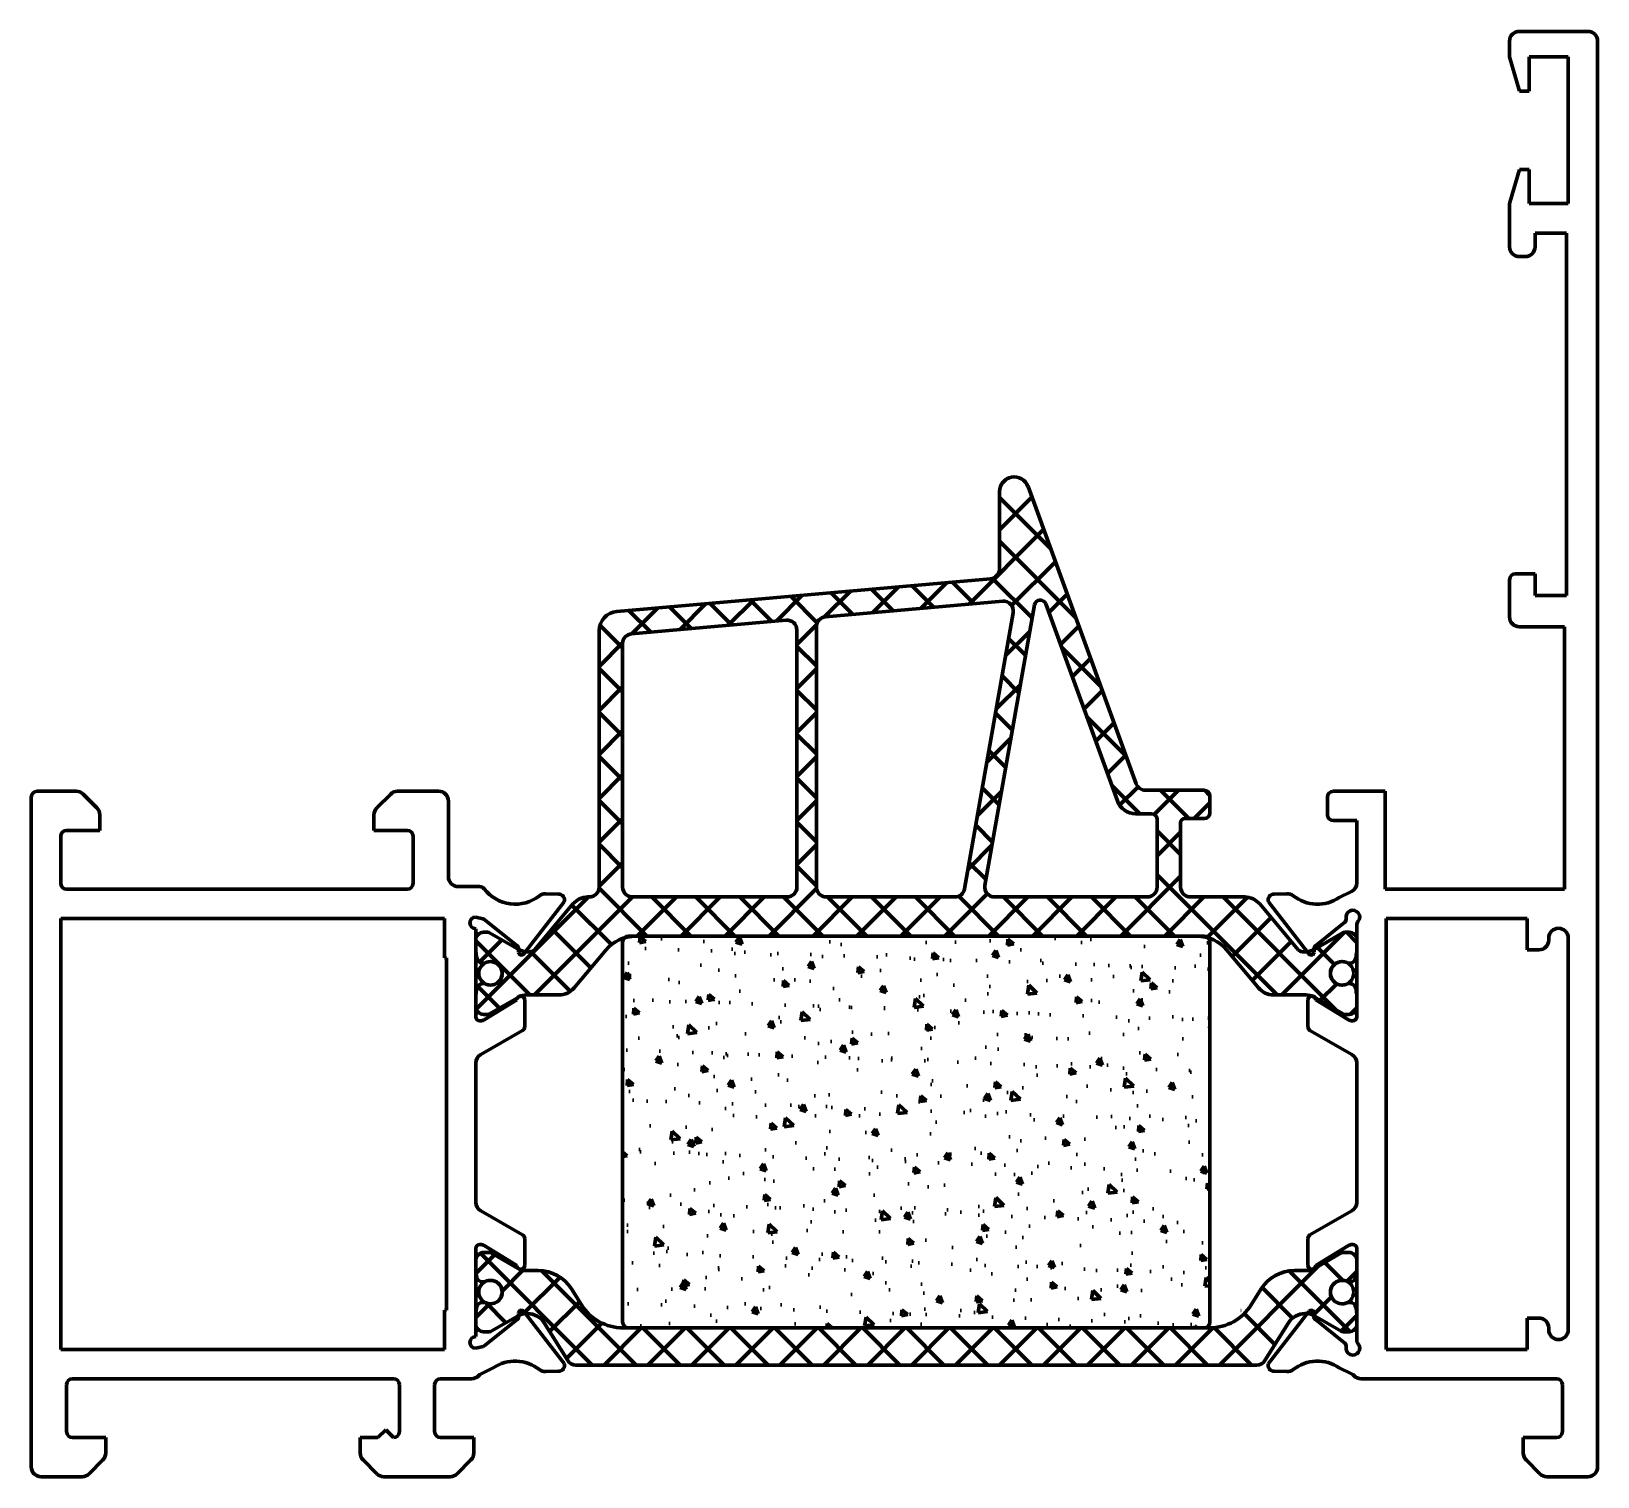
# Model space of a CAD drawing. Header units: millimetres. Extents: x 249.4 to 329.4, y -0.9 to 72.9.
import ezdxf

# ---------------------------------------------------------------- set-up
doc = ezdxf.new("R2010")
doc.units = ezdxf.units.MM

msp = doc.modelspace()

# ---------------------------------------------------------------- hatches: boundary and pattern name
at = {"lineweight": 100}
h = msp.add_hatch(dxfattribs=at)
h.set_pattern_fill('ANSI37', color=8, scale=0.5, style=0)
edge = h.paths.add_edge_path()
edge.add_line((279.353, 43.272), (298.434, 44.941))
edge.add_arc((298.39, 45.44), 0.5, 275, 360)
edge.add_line((298.89, 45.44), (298.89, 49.392))
edge.add_arc((299.64, 49.392), 0.75, 20, 180, ccw=False)
edge.add_line((300.345, 49.649), (305.869, 34.471))
edge.add_arc((306.339, 34.642), 0.5, 200, 270)
edge.add_line((306.339, 34.142), (309.34, 34.142))
edge.add_arc((309.34, 33.842), 0.3, 0, 90, ccw=False)
edge.add_line((309.64, 33.842), (309.64, 32.992))
edge.add_arc((309.34, 32.992), 0.3, -90, 0, ccw=False)
edge.add_line((309.34, 32.692), (308.34, 32.692))
edge.add_arc((308.34, 32.492), 0.2, 90, 180)
edge.add_line((308.14, 32.492), (308.14, 29.192))
edge.add_arc((308.64, 29.192), 0.5, 180, 270)
edge.add_line((308.64, 28.692), (311.414, 28.692))
edge.add_arc((311.414, 27.692), 1, 40, 90, ccw=False)
edge.add_line((312.18, 28.335), (314.14, 25.999))
edge.add_arc((314.37, 26.192), 0.3, 220, 270)
edge.add_line((314.37, 25.892), (314.533, 25.892))
edge.add_arc((314.533, 26.692), 0.8, 270, 300)
edge.add_line((314.933, 25.999), (316.433, 26.865))
edge.add_arc((316.533, 26.692), 0.2, 90, 120, ccw=False)
edge.add_line((316.533, 26.892), (316.74, 26.892))
edge.add_arc((316.74, 26.492), 0.4, 0, 90, ccw=False)
edge.add_line((317.14, 26.492), (317.14, 25.892))
edge.add_arc((323.14, 24.792), 6.1, 169.61114, 172.59361)
edge.add_arc((316.794, 25.617), 0.3, 270, 352.59361, ccw=False)
edge.add_line((316.794, 25.317), (316.681, 25.317))
edge.add_arc((316.39, 24.792), 0.6, 61.04498, 298.95502)
edge.add_line((316.681, 24.267), (316.794, 24.267))
edge.add_arc((316.794, 23.967), 0.3, 7.40639, 90, ccw=False)
edge.add_arc((323.14, 24.792), 6.1, 187.40639, 190.38886)
edge.add_line((317.14, 23.692), (317.14, 23.092))
edge.add_arc((316.74, 23.092), 0.4, -90, 0, ccw=False)
edge.add_line((316.74, 22.692), (316.533, 22.692))
edge.add_arc((316.533, 22.892), 0.2, 240, 270, ccw=False)
edge.add_line((316.433, 22.719), (314.933, 23.585))
edge.add_arc((314.533, 22.892), 0.8, 60, 90)
edge.add_line((314.533, 23.692), (312.887, 23.692))
edge.add_arc((312.887, 24.692), 1, 220, 270, ccw=False)
edge.add_line((312.121, 24.049), (310.503, 25.978))
edge.add_arc((308.971, 24.692), 2, 40, 90)
edge.add_line((308.971, 26.692), (280.31, 26.692))
edge.add_arc((280.31, 24.692), 2, 90, 140)
edge.add_line((278.778, 25.978), (277.16, 24.049))
edge.add_arc((276.394, 24.692), 1, 270, 320, ccw=False)
edge.add_line((276.394, 23.692), (274.748, 23.692))
edge.add_arc((274.748, 22.892), 0.8, 90, 120)
edge.add_line((274.348, 23.585), (272.848, 22.719))
edge.add_arc((272.748, 22.892), 0.2, 270, 300, ccw=False)
edge.add_line((272.748, 22.692), (272.54, 22.692))
edge.add_arc((272.54, 23.092), 0.4, 180, 270, ccw=False)
edge.add_line((272.14, 23.092), (272.14, 23.692))
edge.add_arc((266.14, 24.792), 6.1, 349.61114, 352.59361)
edge.add_arc((272.487, 23.967), 0.3, 90, 172.59361, ccw=False)
edge.add_line((272.487, 24.267), (272.6, 24.267))
edge.add_arc((272.89, 24.792), 0.6, 241.04498, 478.95502)
edge.add_line((272.6, 25.317), (272.487, 25.317))
edge.add_arc((272.487, 25.617), 0.3, 187.40639, 270, ccw=False)
edge.add_arc((266.14, 24.792), 6.1, 7.40639, 10.38886)
edge.add_line((272.14, 25.892), (272.14, 26.492))
edge.add_arc((272.54, 26.492), 0.4, 90, 180, ccw=False)
edge.add_line((272.54, 26.892), (272.748, 26.892))
edge.add_arc((272.748, 26.692), 0.2, 60, 90, ccw=False)
edge.add_line((272.848, 26.865), (274.348, 25.999))
edge.add_arc((274.748, 26.692), 0.8, 240, 270)
edge.add_line((274.748, 25.892), (274.911, 25.892))
edge.add_arc((274.911, 26.192), 0.3, 270, 320)
edge.add_line((275.141, 25.999), (277.101, 28.335))
edge.add_arc((277.867, 27.692), 1, 90, 140, ccw=False)
edge.add_line((277.867, 28.692), (277.94, 28.692))
edge.add_arc((277.94, 29.192), 0.5, 270, 360)
edge.add_line((278.44, 29.192), (278.44, 42.276))
edge.add_arc((279.44, 42.276), 1, 95, 180, ccw=False)
edge = h.paths.add_edge_path(flags=16)
edge.add_arc((280.14, 41.634), 0.5, 95, 180, ccw=False)
edge.add_line((280.097, 42.133), (287.997, 42.824))
edge.add_arc((288.04, 42.326), 0.5, 0, 95, ccw=False)
edge.add_line((288.54, 42.326), (288.54, 29.192))
edge.add_arc((288.04, 29.192), 0.5, 270, 360, ccw=False)
edge.add_line((288.04, 28.692), (280.14, 28.692))
edge.add_arc((280.14, 29.192), 0.5, 180, 270, ccw=False)
edge.add_line((279.64, 29.192), (279.64, 41.634))
edge = h.paths.add_edge_path(flags=16)
edge.add_arc((300.969, 43.549), 0.3, 20, 170, ccw=False)
edge.add_line((301.251, 43.652), (304.909, 33.6))
edge.add_arc((305.849, 33.942), 1, 200, 270)
edge.add_line((305.849, 32.942), (306.64, 32.942))
edge.add_arc((306.64, 32.642), 0.3, 0, 90, ccw=False)
edge.add_line((306.94, 32.642), (306.94, 29.192))
edge.add_arc((306.44, 29.192), 0.5, -90, 0, ccw=False)
edge.add_line((306.44, 28.692), (298.64, 28.692))
edge.add_arc((298.64, 29.192), 0.5, 170, 270, ccw=False)
edge.add_line((298.148, 29.279), (300.673, 43.602))
edge = h.paths.add_edge_path(flags=16)
edge.add_line((296.61, 28.692), (290.04, 28.692))
edge.add_arc((290.04, 29.192), 0.5, 180, 270, ccw=False)
edge.add_line((289.54, 29.192), (289.54, 42.501))
edge.add_arc((290.04, 42.501), 0.5, 95, 180, ccw=False)
edge.add_line((289.997, 42.999), (299.052, 43.791))
edge.add_arc((299.096, 43.293), 0.5, -10, 95, ccw=False)
edge.add_line((299.588, 43.206), (297.102, 29.105))
edge.add_arc((296.61, 29.192), 0.5, 270, 350, ccw=False)
h = msp.add_hatch(dxfattribs=at)
h.set_pattern_fill('AR-CONC', color=8, scale=0.02, angle=270, style=0)
edge = h.paths.add_edge_path()
edge.add_line((279.94, 6.692), (309.34, 6.692))
edge.add_arc((309.34, 6.992), 0.3, 270, 360)
edge.add_line((309.64, 6.992), (309.64, 26.392))
edge.add_arc((309.34, 26.392), 0.3, 360, 450)
edge.add_line((309.34, 26.692), (279.94, 26.692))
edge.add_arc((279.94, 26.392), 0.3, 90, 180)
edge.add_line((279.64, 26.392), (279.64, 6.992))
edge.add_arc((279.94, 6.992), 0.3, 180, 270)
h = msp.add_hatch(dxfattribs=at)
h.set_pattern_fill('ANSI37', color=8, scale=0.5, style=0)
edge = h.paths.add_edge_path()
edge.add_line((314.577, 9.617), (313.948, 9.617))
edge.add_arc((313.948, 7.617), 2, 90, 148)
edge.add_line((312.252, 8.677), (311.746, 7.867))
edge.add_arc((309.626, 9.192), 2.5, 270, 328, ccw=False)
edge.add_line((309.626, 6.692), (279.655, 6.692))
edge.add_arc((279.655, 9.192), 2.5, 212, 270, ccw=False)
edge.add_line((277.535, 7.867), (277.029, 8.677))
edge.add_arc((275.333, 7.617), 2, 32, 90)
edge.add_line((275.333, 9.617), (274.704, 9.617))
edge.add_arc((274.704, 10.417), 0.8, 240, 270, ccw=False)
edge.add_line((274.304, 9.724), (272.934, 10.515))
edge.add_arc((272.834, 10.342), 0.2, 60, 90)
edge.add_line((272.834, 10.542), (272.54, 10.542))
edge.add_arc((272.54, 10.142), 0.4, 90, 180)
edge.add_line((272.14, 10.142), (272.14, 9.567))
edge.add_arc((266.678, 8.517), 5.562, 8.0898, 10.88066, ccw=False)
edge.add_arc((272.482, 9.342), 0.3, 188.0898, 270)
edge.add_line((272.482, 9.042), (272.6, 9.042))
edge.add_arc((272.89, 8.517), 0.6, -118.95502, 118.95502, ccw=False)
edge.add_line((272.6, 7.992), (272.482, 7.992))
edge.add_arc((272.482, 7.692), 0.3, 90, 171.9102)
edge.add_arc((266.678, 8.517), 5.563, 349.11934, 351.9102, ccw=False)
edge.add_line((272.14, 7.467), (272.14, 6.892))
edge.add_arc((272.54, 6.892), 0.4, 180, 270)
edge.add_line((272.54, 6.492), (272.834, 6.492))
edge.add_arc((272.834, 6.692), 0.2, 270, 300)
edge.add_line((272.934, 6.519), (274.304, 7.31))
edge.add_arc((274.704, 6.617), 0.8, 90, 120, ccw=False)
edge.add_line((274.704, 7.417), (274.786, 7.417))
edge.add_arc((274.786, 6.417), 1, 32, 90, ccw=False)
edge.add_line((275.634, 6.947), (276.834, 5.027))
edge.add_arc((277.258, 5.292), 0.5, 212, 270)
edge.add_line((277.258, 4.792), (312.023, 4.792))
edge.add_arc((312.023, 5.292), 0.5, 270, 328)
edge.add_line((312.447, 5.027), (313.647, 6.947))
edge.add_arc((314.495, 6.417), 1, 90, 148, ccw=False)
edge.add_line((314.495, 7.417), (314.577, 7.417))
edge.add_arc((314.577, 6.617), 0.8, 60, 90, ccw=False)
edge.add_line((314.977, 7.31), (316.347, 6.519))
edge.add_arc((316.447, 6.692), 0.2, 240, 270)
edge.add_line((316.447, 6.492), (316.74, 6.492))
edge.add_arc((316.74, 6.892), 0.4, 270, 360)
edge.add_line((317.14, 6.892), (317.14, 7.467))
edge.add_arc((322.603, 8.517), 5.563, 188.0898, 190.88066, ccw=False)
edge.add_arc((316.799, 7.692), 0.3, 8.0898, 90)
edge.add_line((316.799, 7.992), (316.681, 7.992))
edge.add_arc((316.39, 8.517), 0.6, 61.04498, 298.95502, ccw=False)
edge.add_line((316.681, 9.042), (316.799, 9.042))
edge.add_arc((316.799, 9.342), 0.3, 270, 351.9102)
edge.add_arc((322.603, 8.517), 5.562, 169.11934, 171.9102, ccw=False)
edge.add_line((317.14, 9.567), (317.14, 10.142))
edge.add_arc((316.74, 10.142), 0.4, 0, 90)
edge.add_line((316.74, 10.542), (316.447, 10.542))
edge.add_arc((316.447, 10.342), 0.2, 90, 120)
edge.add_line((316.347, 10.515), (314.977, 9.724))
edge.add_arc((314.577, 10.417), 0.8, 270, 300, ccw=False)

# ---------------------------------------------------------------- linework, layer by layer
for p, q in [((328.94, 72.892), (325.44, 72.892)), ((324.94, 72.392), (324.94, 71.592)), ((329.44, -0.408), (329.44, 72.392)), ((324.94, 71.592), (325.44, 69.842)), ((325.94, 69.842), (325.94, 71.592)), ((325.94, 71.592), (327.94, 71.592)), ((327.94, 71.592), (327.94, 64.093)), ((325.44, 69.842), (325.94, 69.842)), ((325.44, 65.842), (324.96, 64.16)), ((325.94, 65.842), (325.44, 65.842)), ((325.94, 64.093), (325.94, 65.842)), ((324.94, 64.022), (324.94, 61.893)), ((327.94, 64.093), (325.94, 64.093)), ((326.24, 61.893), (326.24, 62.593)), ((326.24, 62.593), (327.84, 62.593)), ((327.84, 62.593), (327.84, 44.093)), ((325.44, 61.393), (325.74, 61.393)), ((324.94, 44.893), (324.94, 42.993)), ((326.24, 45.193), (325.24, 45.193)), ((326.24, 44.093), (326.24, 45.193)), ((327.84, 44.093), (326.24, 44.093)), ((325.44, 42.493), (327.74, 42.493)), ((327.74, 42.493), (327.74, 29.091)), ((249.44, 33.792), (249.44, -0.408)), ((251.733, 34.092), (249.74, 34.092)), ((252.794, 33.239), (252.087, 33.946)), ((267.794, 33.946), (267.087, 33.239)), ((270.24, 34.092), (268.148, 34.092)), ((315.64, 33.792), (315.64, 32.892)), ((318.59, 34.092), (315.94, 34.092)), ((318.59, 29.091), (318.59, 34.092)), ((252.94, 32.092), (252.94, 32.885)), ((266.94, 32.885), (266.94, 32.092)), ((270.74, 29.722), (270.74, 33.592)), ((251.24, 32.092), (252.94, 32.092)), ((266.94, 32.092), (268.64, 32.092)), ((315.94, 32.592), (317.14, 32.592)), ((317.14, 32.592), (317.14, 29.418)), ((250.94, 29.392), (250.94, 31.792)), ((268.94, 31.792), (268.94, 29.392)), ((268.64, 29.092), (251.24, 29.092)), ((272.331, 29.222), (271.24, 29.222)), ((276.371, 28.841), (275.714, 28.86)), ((276.374, 28.841), (276.371, 28.841)), ((312.91, 28.841), (312.907, 28.841)), ((313.566, 28.86), (312.91, 28.841)), ((316.861, 28.969), (316.245, 28.667)), ((327.74, 29.091), (318.59, 29.091)), ((274.588, 25.781), (276.653, 28.447)), ((312.628, 28.447), (314.693, 25.781)), ((250.94, 5.592), (250.94, 27.592)), ((250.94, 27.592), (270.54, 27.592)), ((270.54, 27.592), (270.54, 25.592)), ((272.14, 27.669), (272.495, 27.574)), ((272.615, 27.515), (274.259, 26.193)), ((315.022, 26.193), (316.523, 27.401)), ((317.137, 27.249), (317.137, 22.569)), ((318.64, 5.592), (318.64, 27.592)), ((318.64, 27.592), (325.84, 27.592)), ((325.84, 27.592), (325.84, 25.992)), ((272.14, 22.569), (272.14, 27.069)), ((326.94, 26.492), (326.94, 26.592)), ((327.94, 26.592), (327.94, 6.592)), ((274.333, 26.03), (274.328, 25.875)), ((314.953, 25.875), (314.948, 26.03)), ((325.84, 25.992), (326.44, 25.992)), ((270.54, 25.592), (270.64, 25.592)), ((270.64, 25.592), (270.64, 7.592)), ((274.241, 23.436), (272.565, 22.413)), ((274.64, 22.058), (274.64, 23.442)), ((314.64, 23.442), (314.64, 22.058)), ((316.716, 22.413), (315.04, 23.436)), ((272.408, 22.369), (272.34, 22.369)), ((272.392, 20.652), (274.535, 21.882)), ((274.535, 21.882), (274.535, 21.882)), ((314.746, 21.882), (314.746, 21.882)), ((314.746, 21.882), (316.889, 20.652)), ((316.937, 22.369), (316.873, 22.369)), ((272.14, 13.096), (272.14, 20.218)), ((317.14, 20.218), (317.14, 13.096)), ((274.535, 11.433), (272.392, 12.663)), ((316.889, 12.663), (314.746, 11.433)), ((274.535, 11.433), (274.535, 11.433)), ((274.64, 9.873), (274.64, 11.257)), ((314.64, 11.257), (314.64, 9.873)), ((314.746, 11.433), (314.746, 11.433)), ((272.14, 6.245), (272.14, 10.745)), ((272.34, 10.945), (272.408, 10.945)), ((272.565, 10.901), (274.241, 9.879)), ((315.04, 9.879), (316.716, 10.901)), ((316.873, 10.945), (316.94, 10.945)), ((317.14, 10.745), (317.14, 6.025)), ((270.64, 7.592), (270.54, 7.592)), ((270.54, 7.592), (270.54, 5.592)), ((274.328, 7.44), (274.333, 7.284)), ((276.653, 4.867), (274.588, 7.534)), ((314.693, 7.534), (312.628, 4.867)), ((314.948, 7.284), (314.953, 7.44)), ((274.259, 7.121), (272.615, 5.799)), ((316.523, 5.913), (315.022, 7.121)), ((326.44, 7.192), (325.84, 7.192)), ((325.84, 7.192), (325.84, 5.592)), ((326.94, 6.592), (326.94, 6.692)), ((272.515, 5.746), (272.14, 5.645)), ((270.54, 5.592), (250.94, 5.592)), ((325.84, 5.592), (318.64, 5.592)), ((251.54, 4.092), (267.94, 4.092)), ((270.34, 4.092), (271.922, 4.092)), ((272.421, 4.346), (273.036, 4.648)), ((275.714, 4.455), (276.371, 4.473)), ((276.371, 4.473), (276.381, 4.474)), ((312.9, 4.474), (312.91, 4.473)), ((312.91, 4.473), (313.566, 4.455)), ((316.245, 4.648), (316.86, 4.346)), ((317.359, 4.092), (327.34, 4.092)), ((251.24, 1.392), (251.24, 3.792)), ((268.24, 3.792), (268.24, 1.392)), ((270.04, 1.392), (270.04, 3.792)), ((327.64, 3.792), (327.64, 1.392)), ((253.24, 1.092), (251.54, 1.092)), ((253.24, 0.299), (253.24, 1.092)), ((267.14, 1.092), (266.24, 1.092)), ((266.24, 1.092), (266.24, 0.299)), ((267.54, 1.492), (267.14, 1.092)), ((267.94, 1.092), (267.54, 1.492)), ((272.04, 1.092), (270.34, 1.092)), ((272.04, 0.299), (272.04, 1.092)), ((327.34, 1.092), (325.64, 1.092)), ((325.64, 1.092), (325.64, 0.299)), ((252.387, -0.761), (253.094, -0.054)), ((266.387, -0.054), (267.094, -0.761)), ((271.187, -0.761), (271.894, -0.054)), ((325.787, -0.054), (326.494, -0.761)), ((249.94, -0.908), (252.033, -0.908)), ((267.448, -0.908), (270.833, -0.908)), ((326.848, -0.908), (328.94, -0.908))]:
    msp.add_line(p, q, dxfattribs=at)
at = {"color": 8, "lineweight": 100}
for p, q in [((300.345, 49.649), (305.869, 34.471)), ((298.89, 45.44), (298.89, 49.392)), ((279.353, 43.272), (298.434, 44.941)), ((289.997, 42.999), (299.052, 43.791)), ((299.588, 43.206), (297.102, 29.105)), ((298.148, 29.279), (300.673, 43.602)), ((301.251, 43.652), (304.909, 33.6)), ((280.097, 42.133), (287.997, 42.824)), ((289.54, 29.192), (289.54, 42.501)), ((278.44, 29.192), (278.44, 42.276)), ((279.64, 29.192), (279.64, 41.634)), ((288.54, 42.326), (288.54, 29.192)), ((306.339, 34.142), (309.34, 34.142)), ((309.64, 33.842), (309.64, 32.992)), ((305.849, 32.942), (306.64, 32.942)), ((306.94, 32.642), (306.94, 29.192)), ((308.14, 32.492), (308.14, 29.192)), ((309.34, 32.692), (308.34, 32.692)), ((275.141, 25.999), (277.101, 28.335)), ((277.867, 28.692), (277.94, 28.692)), ((288.04, 28.692), (280.14, 28.692)), ((296.61, 28.692), (290.04, 28.692)), ((306.44, 28.692), (298.64, 28.692)), ((308.64, 28.692), (311.414, 28.692)), ((312.18, 28.335), (314.14, 25.999)), ((272.14, 25.892), (272.14, 26.492)), ((272.54, 26.892), (272.748, 26.892)), ((272.848, 26.865), (274.348, 25.999)), ((309.34, 26.692), (279.94, 26.692)), ((308.971, 26.692), (280.31, 26.692)), ((314.933, 25.999), (316.433, 26.865)), ((316.533, 26.892), (316.74, 26.892)), ((317.14, 26.492), (317.14, 25.892)), ((274.748, 25.892), (274.911, 25.892)), ((278.778, 25.978), (277.16, 24.049)), ((279.64, 26.392), (279.64, 6.992)), ((309.64, 6.992), (309.64, 26.392)), ((312.121, 24.049), (310.503, 25.978)), ((314.37, 25.892), (314.533, 25.892)), ((272.6, 25.317), (272.487, 25.317)), ((316.794, 25.317), (316.681, 25.317)), ((272.487, 24.267), (272.6, 24.267)), ((316.681, 24.267), (316.794, 24.267)), ((272.14, 23.092), (272.14, 23.692)), ((274.348, 23.585), (272.848, 22.719)), ((276.394, 23.692), (274.748, 23.692)), ((314.533, 23.692), (312.887, 23.692)), ((316.433, 22.719), (314.933, 23.585)), ((317.14, 23.692), (317.14, 23.092)), ((272.748, 22.692), (272.54, 22.692)), ((316.74, 22.692), (316.533, 22.692)), ((272.54, 10.542), (272.834, 10.542)), ((272.934, 10.515), (274.304, 9.724)), ((314.977, 9.724), (316.347, 10.515)), ((316.447, 10.542), (316.74, 10.542)), ((272.14, 9.567), (272.14, 10.142)), ((274.704, 9.617), (275.333, 9.617)), ((313.948, 9.617), (314.577, 9.617)), ((317.14, 10.142), (317.14, 9.567)), ((272.6, 9.042), (272.482, 9.042)), ((316.799, 9.042), (316.681, 9.042)), ((277.029, 8.677), (277.535, 7.867)), ((311.746, 7.867), (312.252, 8.677)), ((272.14, 6.892), (272.14, 7.467)), ((272.482, 7.992), (272.6, 7.992)), ((274.304, 7.31), (272.934, 6.519)), ((274.786, 7.417), (274.704, 7.417)), ((314.577, 7.417), (314.495, 7.417)), ((316.347, 6.519), (314.977, 7.31)), ((316.681, 7.992), (316.799, 7.992)), ((317.14, 7.467), (317.14, 6.892)), ((272.834, 6.492), (272.54, 6.492)), ((276.834, 5.027), (275.634, 6.947)), ((279.655, 6.692), (309.626, 6.692)), ((279.94, 6.692), (309.34, 6.692)), ((313.647, 6.947), (312.447, 5.027)), ((316.74, 6.492), (316.447, 6.492)), ((312.023, 4.792), (277.258, 4.792))]:
    msp.add_line(p, q, dxfattribs=at)
for centre in [(272.89, 24.792), (316.39, 24.792), (272.89, 8.517), (316.39, 8.517)]:
    msp.add_circle(centre, 0.6, dxfattribs=at)
at = {"lineweight": 100}
for centre, radius, start, end in [((325.44, 72.392), 0.5, 90, 180), ((328.94, 72.392), 0.5, 360, 90), ((325.44, 64.022), 0.5, 164.0546, 180), ((325.44, 61.893), 0.5, 180, 270), ((325.74, 61.893), 0.5, 270, 0), ((325.24, 44.893), 0.3, 90, 180), ((325.44, 42.993), 0.5, 180, 270), ((249.74, 33.792), 0.3, 90, 180), ((251.733, 33.592), 0.5, 45, 90), ((268.148, 33.592), 0.5, 90, 135), ((270.24, 33.592), 0.5, 360, 90), ((315.94, 33.792), 0.3, 90, 180), ((252.44, 32.885), 0.5, 0, 45), ((267.44, 32.885), 0.5, 135, 180), ((315.94, 32.892), 0.3, 180, 270), ((251.24, 31.792), 0.3, 90, 180), ((268.64, 31.792), 0.3, 360, 90), ((271.24, 29.722), 0.5, 180, 270), ((251.24, 29.392), 0.3, 180, 270), ((268.64, 29.392), 0.3, 270, 360), ((272.331, 28.922), 0.3, 37.57117, 90), ((274.154, 30.325), 2, 217.57117, 308.19423), ((275.7, 28.36), 0.5, 88.37625, 128.19423), ((276.368, 28.541), 0.3, 341.74858, 88.86602), ((312.913, 28.541), 0.3, 91.13398, 198.25142), ((313.581, 28.36), 0.5, 51.80577, 91.62375), ((316.64, 29.418), 0.5, 296.12703, 0), ((315.126, 30.325), 2, 231.80577, 303.99705), ((316.937, 27.664), 0.35, 320.28486, 191.23902), ((272.14, 27.369), 0.3, 90, 270), ((272.427, 27.282), 0.3, 51.17602, 76.87288), ((316.398, 27.557), 0.2, 308.82398, 11.23902), ((317.437, 27.249), 0.3, 140.28486, 180), ((326.44, 26.492), 0.5, 270, 0), ((327.44, 26.592), 0.5, 90, 180), ((327.44, 26.592), 0.5, 0, 90), ((274.133, 26.037), 0.2, 358, 51.17602), ((274.473, 25.87), 0.146, 178, 322.25392), ((314.808, 25.87), 0.146, 217.74608, 2), ((315.148, 26.037), 0.2, 128.82398, 182), ((274.44, 23.442), 0.2, 0, 181.77363), ((314.84, 23.442), 0.2, 358.22637, 180), ((272.34, 22.569), 0.2, 180, 270), ((272.408, 22.669), 0.3, 270, 301.38013), ((316.873, 22.669), 0.3, 238.61987, 270), ((316.937, 22.569), 0.2, 270, 360), ((274.44, 22.058), 0.2, 298.30547, 0), ((314.84, 22.058), 0.2, 180, 241.69453), ((272.64, 20.218), 0.5, 119.84688, 180), ((316.64, 20.218), 0.5, 360, 60.15312), ((272.64, 13.096), 0.5, 180, 240.15312), ((316.64, 13.096), 0.5, 299.84688, 0), ((274.44, 11.257), 0.2, 0, 61.69453), ((314.84, 11.257), 0.2, 118.30547, 180), ((272.34, 10.745), 0.2, 90, 180), ((272.408, 10.645), 0.3, 58.61987, 90), ((316.873, 10.645), 0.3, 90, 121.38013), ((316.94, 10.745), 0.2, 360, 90), ((274.44, 9.873), 0.2, 178.22637, 0), ((314.84, 9.873), 0.2, 180, 1.77363), ((274.133, 7.277), 0.2, 308.82398, 2), ((274.473, 7.445), 0.146, 37.74608, 182), ((314.808, 7.445), 0.146, 358, 142.25392), ((315.148, 7.277), 0.2, 178, 231.17602), ((326.44, 6.692), 0.5, 0, 90), ((327.44, 6.592), 0.5, 180, 270), ((327.44, 6.592), 0.5, 270, 0), ((272.14, 5.945), 0.3, 90, 270), ((272.427, 6.033), 0.3, 287, 308.82398), ((316.398, 5.758), 0.2, 348.76098, 51.17602), ((316.937, 5.65), 0.35, 168.76098, 42.86987), ((317.34, 6.025), 0.2, 180, 222.86987), ((274.154, 2.99), 2, 51.80577, 123.99705), ((276.368, 4.773), 0.3, 272.60541, 18.25142), ((312.913, 4.773), 0.3, 161.74858, 267.39459), ((315.126, 2.99), 2, 56.00295, 128.19423), ((251.54, 3.792), 0.3, 90, 180), ((267.94, 3.792), 0.3, 360, 90), ((270.34, 3.792), 0.3, 90, 180), ((271.922, 4.592), 0.5, 270, 315.96539), ((272.641, 3.897), 0.5, 116.12703, 135.96539), ((275.7, 4.955), 0.5, 231.80577, 271.62375), ((313.581, 4.955), 0.5, 268.37625, 308.19423), ((316.64, 3.897), 0.5, 44.03461, 63.87297), ((317.359, 4.592), 0.5, 224.03461, 270), ((327.34, 3.792), 0.3, 0, 90), ((251.54, 1.392), 0.3, 180, 270), ((267.94, 1.392), 0.3, 270, 0), ((270.34, 1.392), 0.3, 180, 270), ((327.34, 1.392), 0.3, 270, 360), ((252.74, 0.299), 0.5, 315, 360), ((266.74, 0.299), 0.5, 180, 225), ((271.54, 0.299), 0.5, 315, 0), ((326.14, 0.299), 0.5, 180, 225), ((249.94, -0.408), 0.5, 180, 270), ((252.033, -0.408), 0.5, 270, 315), ((267.448, -0.408), 0.5, 225, 270), ((270.833, -0.408), 0.5, 270, 315), ((326.848, -0.408), 0.5, 225, 270), ((328.94, -0.408), 0.5, 270, 360)]:
    msp.add_arc(centre, radius, start, end, dxfattribs=at)
at = {"color": 8, "lineweight": 100}
for centre, radius, start, end in [((299.64, 49.392), 0.75, 20, 180), ((298.39, 45.44), 0.5, 275, 0), ((279.44, 42.276), 1, 95, 180), ((299.096, 43.293), 0.5, 350, 95), ((300.969, 43.549), 0.3, 20, 170), ((288.04, 42.326), 0.5, 0, 95), ((290.04, 42.501), 0.5, 95, 180), ((280.14, 41.634), 0.5, 95, 180), ((306.339, 34.642), 0.5, 200, 270), ((305.849, 33.942), 1, 200, 270), ((309.34, 33.842), 0.3, 0, 90), ((306.64, 32.642), 0.3, 360, 90), ((309.34, 32.992), 0.3, 270, 0), ((308.34, 32.492), 0.2, 90, 180), ((277.94, 29.192), 0.5, 270, 360), ((280.14, 29.192), 0.5, 180, 270), ((288.04, 29.192), 0.5, 270, 360), ((290.04, 29.192), 0.5, 180, 270), ((296.61, 29.192), 0.5, 270, 350), ((298.64, 29.192), 0.5, 170, 270), ((306.44, 29.192), 0.5, 270, 0), ((308.64, 29.192), 0.5, 180, 270), ((277.867, 27.692), 1, 90, 140), ((311.414, 27.692), 1, 40, 90), ((272.54, 26.492), 0.4, 90, 180), ((272.748, 26.692), 0.2, 60, 90), ((280.31, 24.692), 2, 90, 140), ((279.94, 26.392), 0.3, 90, 180), ((308.971, 24.692), 2, 40, 90), ((309.34, 26.392), 0.3, 360, 90), ((316.533, 26.692), 0.2, 90, 120), ((316.74, 26.492), 0.4, 0, 90), ((266.14, 24.792), 6.1, 7.40639, 10.38886), ((274.748, 26.692), 0.8, 240, 270), ((274.911, 26.192), 0.3, 270, 320), ((314.37, 26.192), 0.3, 220, 270), ((314.533, 26.692), 0.8, 270, 300), ((323.14, 24.792), 6.1, 169.61114, 172.59361), ((272.487, 25.617), 0.3, 187.40639, 270), ((272.89, 24.792), 0.6, 241.04498, 118.95502), ((316.39, 24.792), 0.6, 61.04498, 298.95502), ((316.794, 25.617), 0.3, 270, 352.59361), ((266.14, 24.792), 6.1, 349.61114, 352.59361), ((272.487, 23.967), 0.3, 90, 172.59361), ((276.394, 24.692), 1, 270, 320), ((312.887, 24.692), 1, 220, 270), ((316.794, 23.967), 0.3, 7.40639, 90), ((323.14, 24.792), 6.1, 187.40639, 190.38886), ((274.748, 22.892), 0.8, 90, 120), ((314.533, 22.892), 0.8, 60, 90), ((272.54, 23.092), 0.4, 180, 270), ((272.748, 22.892), 0.2, 270, 300), ((316.533, 22.892), 0.2, 240, 270), ((316.74, 23.092), 0.4, 270, 0), ((272.54, 10.142), 0.4, 90, 180), ((272.834, 10.342), 0.2, 60, 90), ((316.447, 10.342), 0.2, 90, 120), ((316.74, 10.142), 0.4, 360, 90), ((274.704, 10.417), 0.8, 240, 270), ((275.333, 7.617), 2, 32, 90), ((313.948, 7.617), 2, 90, 148), ((314.577, 10.417), 0.8, 270, 300), ((266.678, 8.517), 5.562, 8.0898, 10.88066), ((272.482, 9.342), 0.3, 188.0898, 270), ((272.89, 8.517), 0.6, 241.04498, 118.95502), ((316.39, 8.517), 0.6, 61.04498, 298.95502), ((316.799, 9.342), 0.3, 270, 351.9102), ((322.603, 8.517), 5.562, 169.11934, 171.9102), ((266.678, 8.517), 5.563, 349.11934, 351.9102), ((272.482, 7.692), 0.3, 90, 171.9102), ((274.704, 6.617), 0.8, 90, 120), ((274.786, 6.417), 1, 32, 90), ((279.655, 9.192), 2.5, 212, 270), ((309.626, 9.192), 2.5, 270, 328), ((314.495, 6.417), 1, 90, 148), ((314.577, 6.617), 0.8, 60, 90), ((316.799, 7.692), 0.3, 8.0898, 90), ((322.603, 8.517), 5.563, 188.0898, 190.88066), ((272.54, 6.892), 0.4, 180, 270), ((272.834, 6.692), 0.2, 270, 300), ((279.94, 6.992), 0.3, 180, 270), ((309.34, 6.992), 0.3, 270, 360), ((316.447, 6.692), 0.2, 240, 270), ((316.74, 6.892), 0.4, 270, 0), ((277.258, 5.292), 0.5, 212, 270), ((312.023, 5.292), 0.5, 270, 328)]:
    msp.add_arc(centre, radius, start, end, dxfattribs=at)

doc.saveas('drawing.dxf')
